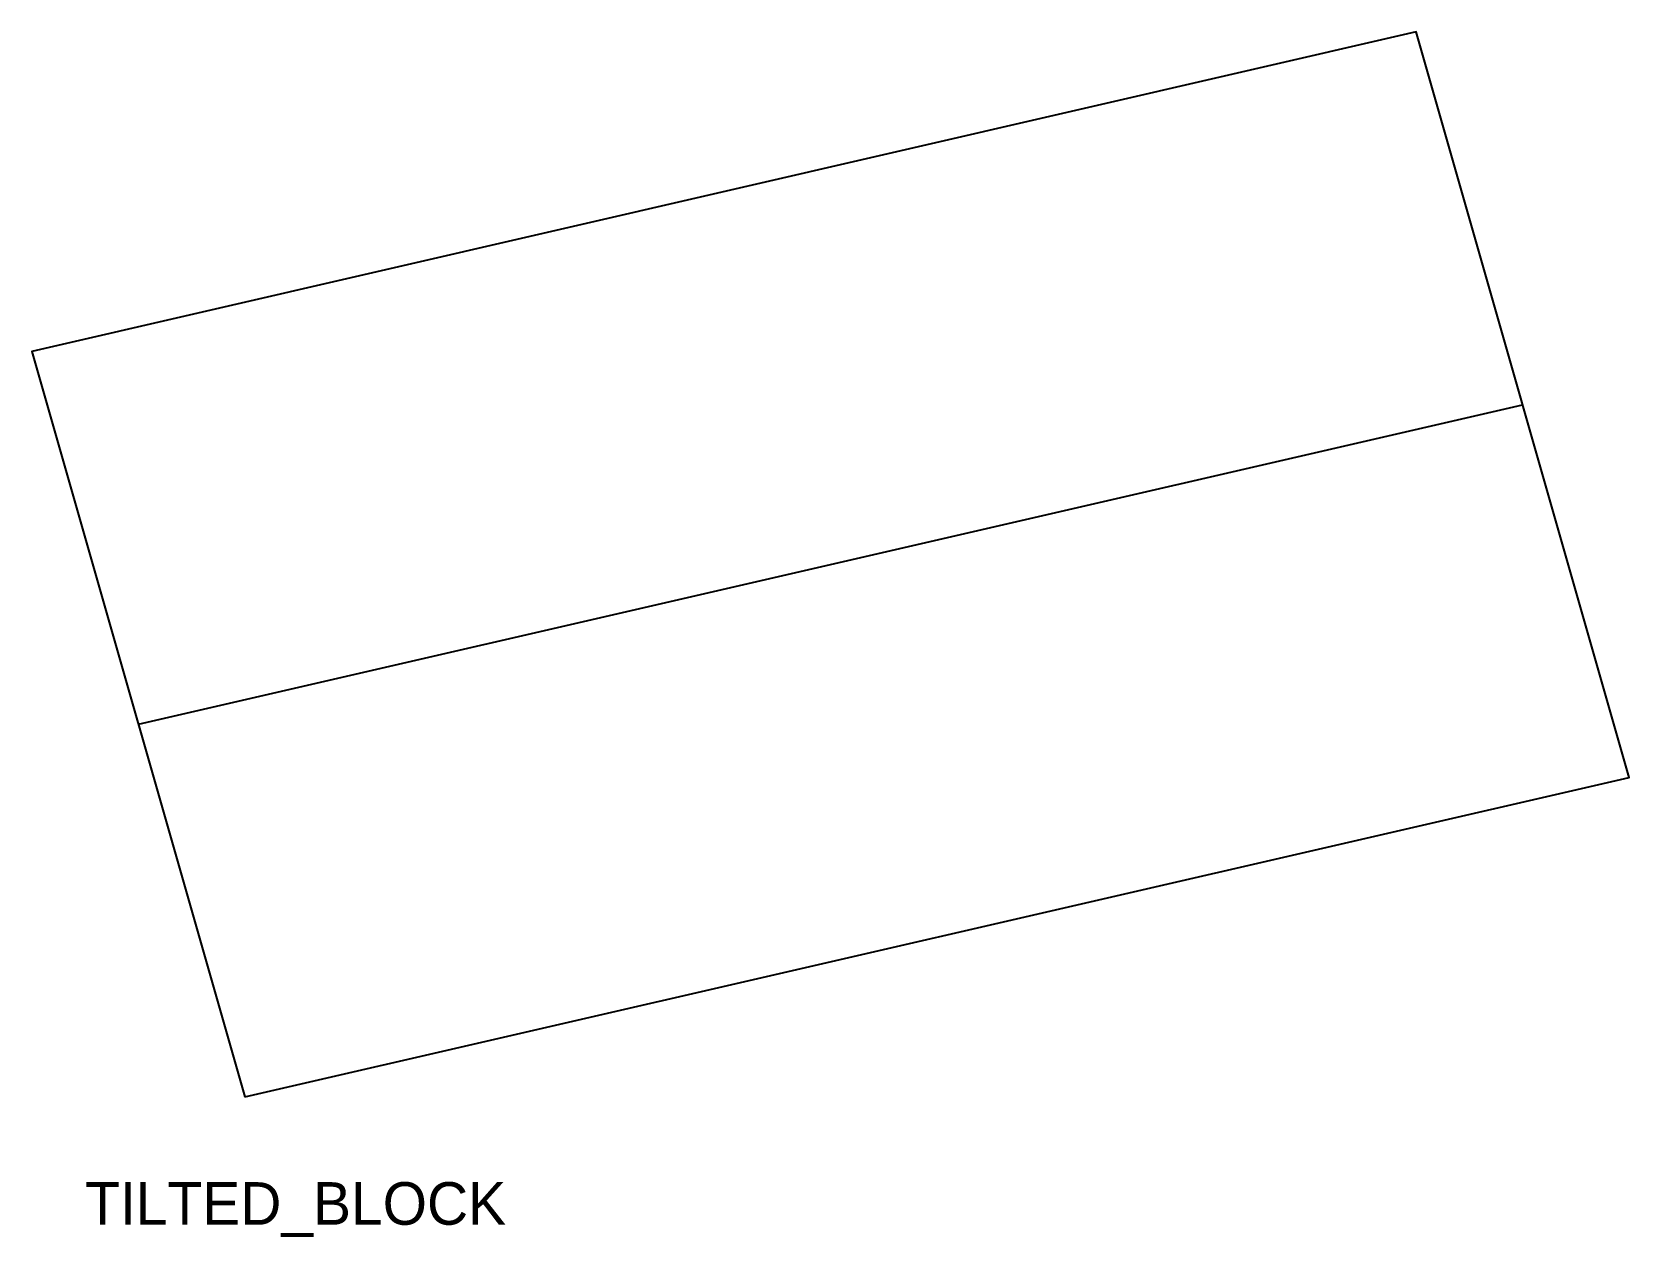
# Model space of a CAD drawing. Header units: metres. Extents: x 0 to 150, y -13 to 100.
import ezdxf

# ---------------------------------------------------------------- set-up
doc = ezdxf.new("R2010")
doc.units = ezdxf.units.M
for name, color, linetype in [('ANNOTATION', 7, 'Continuous'), ('CENTER', 7, 'Continuous'), ('OUTLINE', 7, 'Continuous')]:
    doc.layers.add(name, color=color, linetype=linetype)

msp = doc.modelspace()

# ---------------------------------------------------------------- linework, layer by layer
at = {"layer": 'CENTER'}
msp.add_line((10, 35), (140, 65), dxfattribs=at)
at = {"layer": 'OUTLINE'}
msp.add_lwpolyline([(20, 0), (150, 30), (130, 100), (0, 70)], close=True, dxfattribs=at)

# ---------------------------------------------------------------- texts
at = {"layer": 'ANNOTATION'}
msp.add_text('TILTED_BLOCK', height=4, dxfattribs=at).set_placement((5, -12))

doc.saveas('drawing.dxf')
